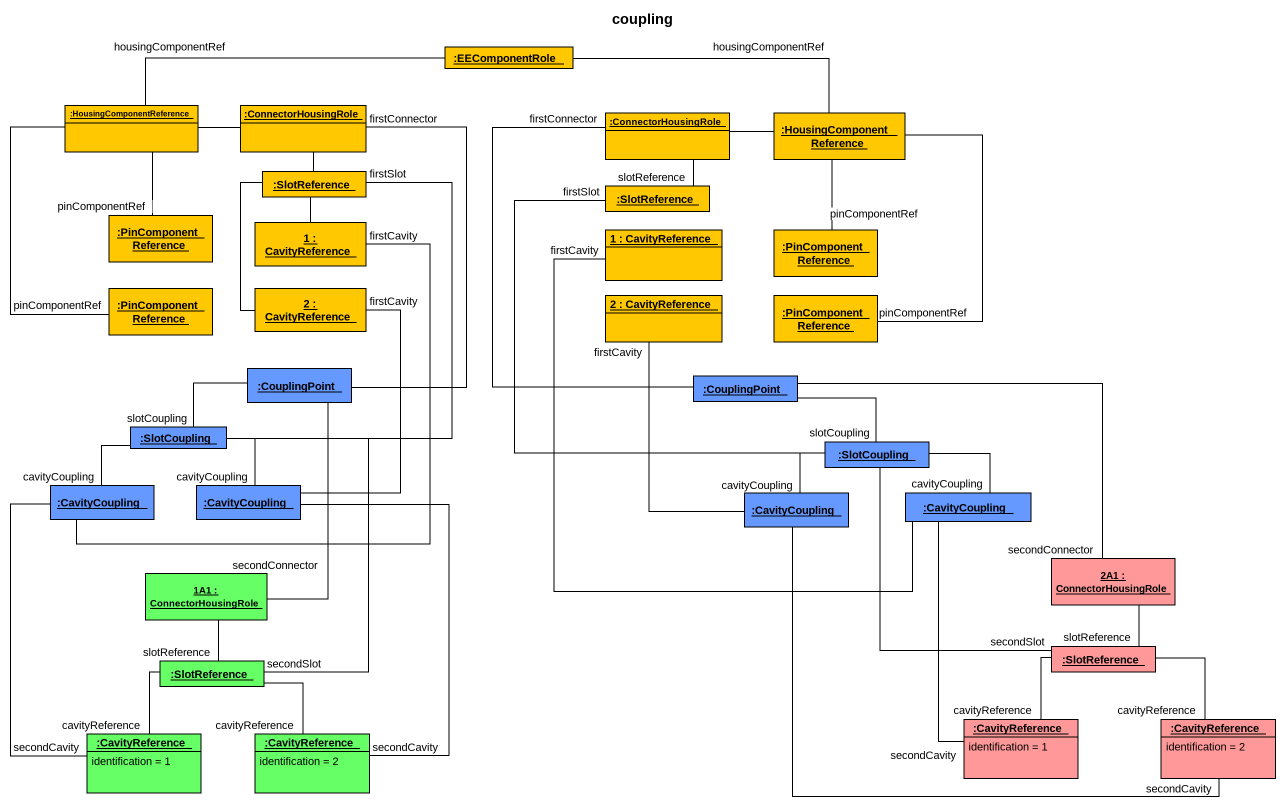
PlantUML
@startuml
title coupling
hide circle
hide empty members
object ":EEComponentRole" as EEComponentRole #FFC800
object ":HousingComponentReference" as HousingComponentReference #FFC800
object ":ConnectorHousingRole" as ConnectorHousingRole #FFC800
object ":ConnectorHousingRole" as ConnectorHousingRole_2 #FFC800
object ":HousingComponentReference" as HousingComponentReference_2 #FFC800
object ":SlotReference" as SlotReference #FFC800
object ":PinComponentReference" as PinComponentReference #FFC800
object "1 : CavityReference" as o1 #FFC800
object ":SlotReference" as SlotReference_2 #FFC800
object "1 : CavityReference" as o1_2 #FFC800
object ":PinComponentReference" as PinComponentReference_2 #FFC800
object ":PinComponentReference" as PinComponentReference_3 #FFC800
object "2 : CavityReference" as o2 #FFC800
object "2 : CavityReference" as o2_2 #FFC800
object ":PinComponentReference" as PinComponentReference_4 #FFC800
object ":CouplingPoint" as CouplingPoint #6699FF
object ":CouplingPoint" as CouplingPoint_2 #6699FF
object ":SlotCoupling" as SlotCoupling #6699FF
object ":SlotCoupling" as SlotCoupling_2 #6699FF
object ":CavityCoupling" as CavityCoupling #6699FF
object ":CavityCoupling" as CavityCoupling_2 #6699FF
object ":CavityCoupling" as CavityCoupling_3 #6699FF
object ":CavityCoupling" as CavityCoupling_4 #6699FF
object "1A1 : ConnectorHousingRole" as o1A1 #66FF66
object "2A1 : ConnectorHousingRole" as o2A1 #FF9999
object ":SlotReference" as SlotReference_3 #FF9999
object ":SlotReference" as SlotReference_4 #66FF66
object ":CavityReference" as CavityReference #66FF66 {
  identification = 1
}
object ":CavityReference" as CavityReference_2 #66FF66 {
  identification = 2
}
object ":CavityReference" as CavityReference_3 #FF9999 {
  identification = 1
}
object ":CavityReference" as CavityReference_4 #FF9999 {
  identification = 2
}
EEComponentRole -left- HousingComponentReference : housingComponentRef
EEComponentRole -right- HousingComponentReference_2 : housingComponentRef
HousingComponentReference -right- ConnectorHousingRole
HousingComponentReference -- PinComponentReference : pinComponentRef
HousingComponentReference -- PinComponentReference_3 : pinComponentRef
ConnectorHousingRole -- SlotReference
ConnectorHousingRole_2 -- SlotReference_2 : slotReference
HousingComponentReference_2 -left- ConnectorHousingRole_2
HousingComponentReference_2 -- PinComponentReference_2 : pinComponentRef
HousingComponentReference_2 -- PinComponentReference_4 : pinComponentRef
SlotReference -- o1
SlotReference -- o2
CouplingPoint -up- ConnectorHousingRole : firstConnector
CouplingPoint -left- SlotCoupling : slotCoupling
CouplingPoint -- o1A1 : secondConnector
CouplingPoint_2 -up- ConnectorHousingRole_2 : firstConnector
CouplingPoint_2 -right- SlotCoupling_2 : slotCoupling
CouplingPoint_2 -right- o2A1 : secondConnector
SlotCoupling -up- SlotReference : firstSlot
SlotCoupling -- CavityCoupling : cavityCoupling
SlotCoupling -- CavityCoupling_2 : cavityCoupling
SlotCoupling -- SlotReference_4 : secondSlot
SlotCoupling_2 -up- SlotReference_2 : firstSlot
SlotCoupling_2 -- CavityCoupling_3 : cavityCoupling
SlotCoupling_2 -right- CavityCoupling_4 : cavityCoupling
SlotCoupling_2 -- SlotReference_3 : secondSlot
CavityCoupling -up- o1 : firstCavity
CavityCoupling -- CavityReference : secondCavity
CavityCoupling_2 -up- o2 : firstCavity
CavityCoupling_2 -- CavityReference_2 : secondCavity
CavityCoupling_3 -up- o2_2 : firstCavity
CavityCoupling_3 -right- CavityReference_4 : secondCavity
CavityCoupling_4 -up- o1_2 : firstCavity
CavityCoupling_4 -- CavityReference_3 : secondCavity
o1A1 -- SlotReference_4 : slotReference
o2A1 -- SlotReference_3 : slotReference
SlotReference_3 -- CavityReference_3 : cavityReference
SlotReference_3 -- CavityReference_4 : cavityReference
SlotReference_4 -- CavityReference : cavityReference
SlotReference_4 -- CavityReference_2 : cavityReference
@enduml
